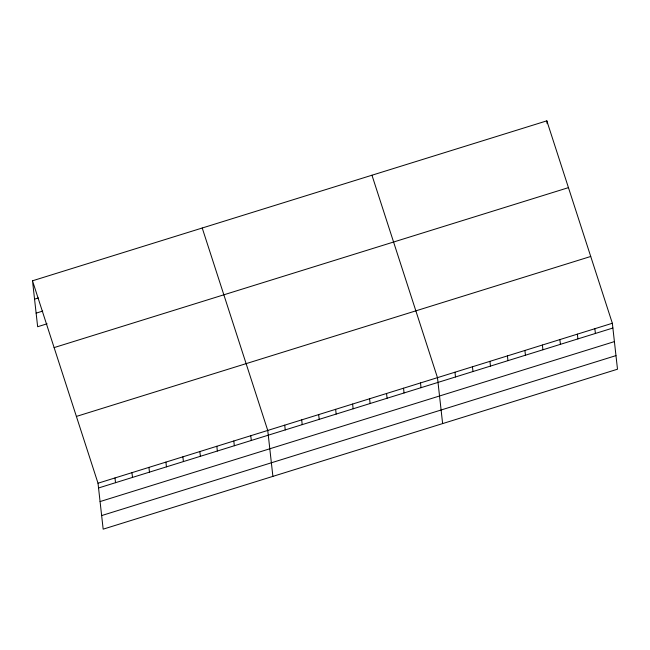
<?xml version="1.0" encoding="UTF-8"?>
<svg xmlns="http://www.w3.org/2000/svg" width="650" height="650" viewBox="0 0 650 650"><rect width="100%" height="100%" fill="white"/><g stroke="black" fill="none" stroke-linecap="round" stroke-linejoin="round"><path stroke-width="0.97" d="M32.5 280.792L546.829 120.843L612.349 323.269L617.5 369.208L103.171 529.157L98.012 483.226L32.5 280.792L37.651 326.731L47.084 323.798M34.556 299.13L38.326 297.96M36.132 313.137L42.729 311.082M54.121 347.596L568.449 187.639M76.399 416.423L590.728 256.466M98.012 483.226L612.349 323.269M98.548 487.971L612.877 328.023M100.076 501.564L614.404 341.608M101.644 515.572L615.972 355.615M371.963 175.224L437.474 377.658L442.626 423.589M202.231 228.012L267.743 430.438L272.894 476.377M594.864 328.713L595.392 333.458M577.371 334.149L577.907 338.894M546.829 120.843L547.154 123.687M559.886 339.584L560.422 344.338M542.401 345.028L542.929 349.773M524.908 350.464L525.444 355.209M507.423 355.899L507.959 360.652M489.938 361.343L490.466 366.088M472.452 366.779L472.981 371.524M454.959 372.214L455.496 376.967M420.501 382.931L421.038 387.684M403.528 388.213L404.064 392.957M386.555 393.494L387.091 398.239M369.582 398.767L370.118 403.52M352.609 404.048L353.145 408.793M335.636 409.329L336.172 414.074M318.662 414.602L319.199 419.356M301.689 419.884L302.226 424.629M284.716 425.165L285.252 429.91M250.77 435.719L251.306 440.464M233.797 441.001L234.333 445.746M216.824 446.274L217.36 451.027M199.851 451.555L200.387 456.3M182.877 456.836L183.414 461.581M165.904 462.109L166.441 466.863M148.931 467.391L149.468 472.136M131.958 472.672L132.494 477.417M114.985 477.945L115.521 482.698"/></g></svg>
